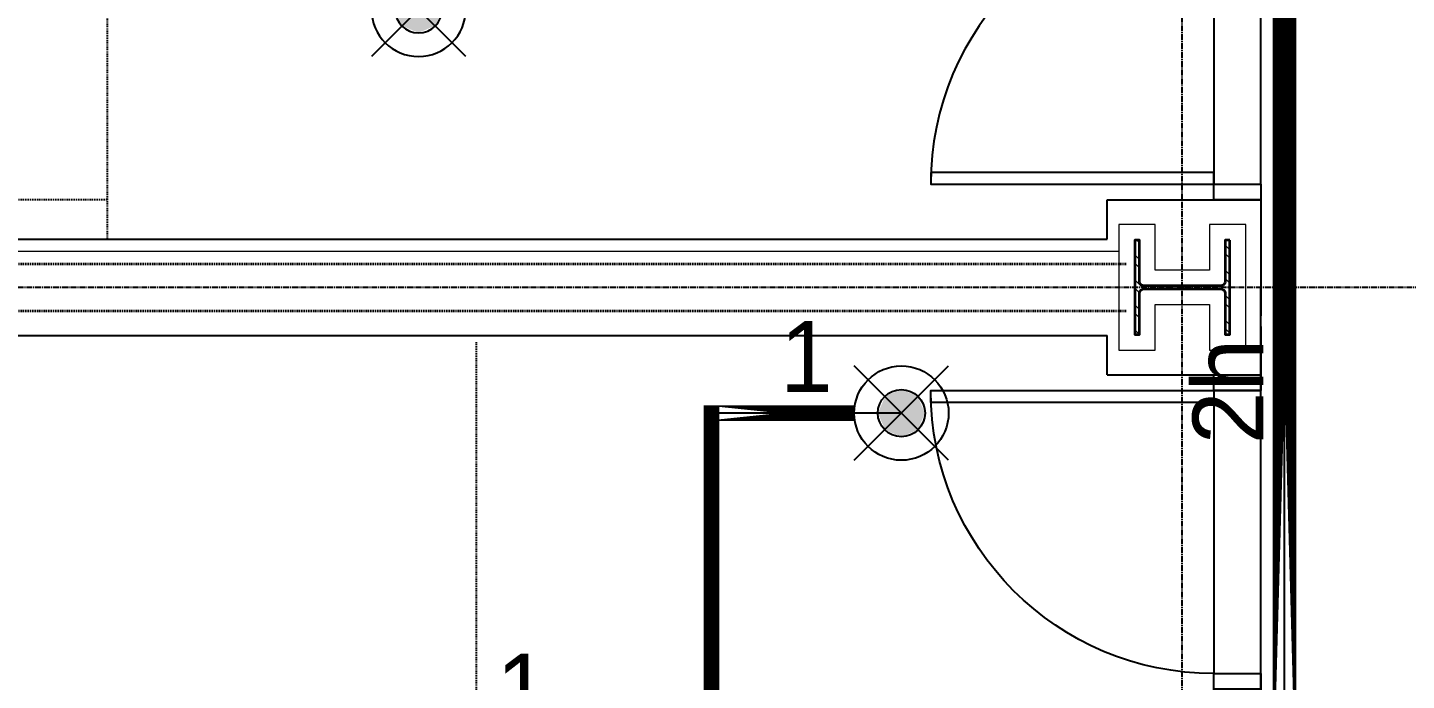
# Model space of a CAD drawing. Header units: inches. Extents: x -6955 to 13123, y -1334 to 3701.
# Drawn here: x 4888.5 to 5063.8, y 2369.6 to 2452.6 of the extents above; entities that cross this region are included whole.
import ezdxf
from ezdxf.enums import TextEntityAlignment as Align

# ---------------------------------------------------------------- set-up
doc = ezdxf.new("R2010")
doc.units = ezdxf.units.IN
doc.header["$MEASUREMENT"] = 0
doc.linetypes.add('CENTER2', pattern=[1.125, 0.75, -0.125, 0.125, -0.125])
doc.linetypes.add('HIDDEN2', pattern=[0.1875, 0.125, -0.0625])
for name, color, linetype, lineweight in [('A-Detl-Hatch', 1, 'Continuous', 18), ('A-Detl-Wide', 2, 'Continuous', 35), ('S-Detl-Hatch', 1, 'Continuous', 18), ('S-Detl-Wide', 3, 'Continuous', 35)]:
    doc.layers.add(name, color=color, linetype=linetype, lineweight=lineweight)
for name, color, linetype in [('A-Door', 7, 'Continuous'), ('A-Door-Head', 8, 'Continuous'), ('A-Flor-Soffit', 6, 'HIDDEN2'), ('A-Grid(SmallScale)', 11, 'CENTER2'), ('A-Wall-Full', 7, 'Continuous'), ('headdn', 7, 'Continuous'), ('PIPEBL', 4, 'Continuous'), ('pipemn', 6, 'Continuous'), ('PIPESPC', 7, 'Continuous'), ('TIDYPIPE', 7, 'Continuous')]:
    doc.layers.add(name, color=color, linetype=linetype)
doc.layers.add('G-Anno-Nplt', color=140, linetype='Continuous', lineweight=18, plot=False)
doc.styles.add('PIPE', font='PIPE.SHX')

# ---------------------------------------------------------------- blocks, each defined once
blk = doc.blocks.new('*U19')
at = {"layer": 'A-Detl-Hatch'}
h = blk.add_hatch(dxfattribs=at)
h.set_pattern_fill('ANSI32', color=256, scale=6, style=0)
h.set_pattern_definition([(45, (0, -6.06), (-1.591, 1.591), []), (45, (1.0607, -6.06), (-1.591, 1.591), [])])
edge = h.paths.add_edge_path()
edge.add_line((6, -12.12), (6, -11.515))
edge.add_line((6, -11.515), (0.795, -11.515))
edge.add_arc((0.795, -10.915), 0.6, 180, 270, ccw=False)
edge.add_line((0.195, -10.915), (0.195, -1.205))
edge.add_arc((0.795, -1.205), 0.6, 90, 180, ccw=False)
edge.add_line((0.795, -0.605), (6, -0.605))
edge.add_line((6, -0.605), (6, 0))
edge.add_line((6, 0), (-6, 0))
edge.add_line((-6, 0), (-6, -0.605))
edge.add_line((-6, -0.605), (-0.795, -0.605))
edge.add_arc((-0.795, -1.205), 0.6, 0, 90, ccw=False)
edge.add_line((-0.195, -1.205), (-0.195, -10.915))
edge.add_arc((-0.795, -10.915), 0.6, 270, 360, ccw=False)
edge.add_line((-0.795, -11.515), (-6, -11.515))
edge.add_line((-6, -11.515), (-6, -12.12))
edge.add_line((-6, -12.12), (6, -12.12))
at = {"color": 0, "linetype": 'ByBlock'}
blk.add_lwpolyline([(6, -12.12), (6, -11.515), (0.795, -11.515, -0.4142136), (0.195, -10.915), (0.195, -1.205, -0.4142136), (0.795, -0.605), (6, -0.605), (6, 0), (-6, 0), (-6, -0.605), (-0.795, -0.605, -0.4142136), (-0.195, -1.205), (-0.195, -10.915, -0.4142136), (-0.795, -11.515), (-6, -11.515), (-6, -12.12)], format="xyb", close=True, dxfattribs=at)
blk = doc.blocks.new('W12X65')
at = {"layer": 'S-Detl-Hatch'}
blk.add_lwpolyline([(13860.59, -7310.28), (13860.59, -7305.67), (13854.79, -7305.67), (13854.79, -7298.76), (13860.59, -7298.76), (13860.59, -7294.16), (13844.59, -7294.16), (13844.59, -7298.76), (13850.4, -7298.76), (13850.4, -7305.67), (13844.59, -7305.67), (13844.59, -7310.28)], close=True, dxfattribs=at)
at = {"layer": 'A-Detl-Wide'}
blk.add_blockref('*U19', (13852.59, -7296.16), dxfattribs=at)
blk = doc.blocks.new('36in door')
blk.add_lwpolyline([(-1.5, -36), (0, -36), (0, 0), (-1.5, 0)], close=True)
blk.add_arc((0, 0), 36, 180, 270)
blk = doc.blocks.new('King Suite 7')
at = {"layer": 'A-Door'}
for points in [[(275.99, 275.87), (275.99, 273.87), (269.99, 273.87), (269.99, 275.87)], [(275.99, 237.87), (275.99, 235.87), (269.99, 235.87), (269.99, 237.87)]]:
    blk.add_lwpolyline(points, close=True, dxfattribs=at)
at = {"layer": 'A-Door-Head'}
blk.add_lwpolyline([(275.99, 237.87), (275.99, 273.87), (269.99, 273.87), (269.99, 237.87)], close=True, dxfattribs=at)
at = {"layer": 'A-Flor-Soffit'}
blk.add_line((176.24, 182.25), (176.24, 280.12), dxfattribs=at)
at = {"layer": 'A-Wall-Full'}
for p, q in [((275.99, 273.87), (275.99, 287)), ((28.61, 280.87), (256.43, 280.87)), ((256.43, 275.87), (256.43, 280.87)), ((275.99, 282.03), (275.99, 273.87)), ((256.43, 275.87), (269.99, 275.87)), ((269.99, 273.87), (269.99, 275.87)), ((269.99, 273.87), (275.99, 273.87)), ((269.99, 237.87), (275.99, 237.87)), ((269.99, 226.62), (269.99, 237.87)), ((275.99, 0), (275.99, 237.87)), ((275.99, 237.87), (275.99, 7.7))]:
    blk.add_line(p, q, dxfattribs=at)
at = {"layer": 'G-Anno-Nplt'}
blk.add_line((8.05, 291.62), (257.93, 291.62), dxfattribs=at)
at = {"layer": 'A-Door', "extrusion": (0, 0, -1), "zscale": -1, "rotation": 90}
blk.add_blockref('36in door', (-269.99, 273.87), dxfattribs=at)
blk = doc.blocks.new('King Studio 2 -01')
at = {"layer": 'A-Door'}
blk.add_lwpolyline([(213.33, 6), (211.33, 6), (211.33, 0), (213.33, 0)], close=True, dxfattribs=at)
at = {"layer": 'A-Door-Head'}
blk.add_lwpolyline([(175.33, 6), (211.33, 6), (211.33, 0), (175.33, 0)], close=True, dxfattribs=at)
at = {"layer": 'A-Flor-Soffit'}
for p, q in [((213.33, 146.74), (213.33, 247.38)), ((105.93, 146.74), (218.33, 146.74))]:
    blk.add_line(p, q, dxfattribs=at)
at = {"layer": 'A-Wall-Full'}
for p, q in [((218.33, 247.38), (218.33, 19.56)), ((213.33, 19.56), (213.33, 0)), ((218.33, 19.56), (213.33, 19.56)), ((213.33, 0), (228.08, 0))]:
    blk.add_line(p, q, dxfattribs=at)
at = {"layer": 'A-Door', "xscale": -1, "rotation": 180}
blk.add_blockref('36in door', (211.33, 6), dxfattribs=at)
blk = doc.blocks.new('dpend2')
for p, q in [((-6, -6), (6, 6)), ((6, -6), (-6, 6))]:
    blk.add_line(p, q)
for radius in [6, 3]:
    blk.add_circle((0, 0), radius)
for points in [[(0, 0), (-3, 0), (-2.08, 2.07)], [(0, 0), (0, 3), (-2.12, 2.14)], [(0, 0), (0, 3), (2.12, 2.14)], [(0, 0), (3, 0), (2.08, 2.07)], [(0, 0), (-3, 0), (-2.08, -2.07)], [(0, 0), (0, -3), (-2.12, -2.14)], [(0, 0), (3, 0), (2.08, -2.07)], [(0, 0), (0, -3), (2.12, -2.14)]]:
    blk.add_solid(points)
blk = doc.blocks.new('PIPESPC')
at = {"layer": 'PIPESPC', "style": 'PIPE', "width": 0.9}
blk.add_attdef('SIZE', text='', height=9, dxfattribs=at).set_placement((0, 4.02), align=Align.CENTER)
at = {"layer": 'PIPESPC', "style": 'PIPE', "flags": 1}
blk.add_attdef('SCHED', (25.3, 3.89), '', height=9, dxfattribs=at)

msp = doc.modelspace()

# ---------------------------------------------------------------- linework, layer by layer
at = {"layer": 'A-Grid(SmallScale)'}
for p, q in [((5035.3361, 1223.6428), (5035.3361, 3132.3201)), ((4537.3342, 2419.5773), (8345.3342, 2419.5773))]:
    msp.add_line(p, q, dxfattribs=at)
at = {"layer": 'PIPEBL'}
for p, q in [((4999.6118, 2403.5773), (4975.4605, 2403.5773)), ((4975.4605, 2403.5773), (4975.4605, 2326.5773))]:
    msp.add_line(p, q, dxfattribs=at)
at = {"layer": 'pipemn'}
msp.add_line((5048.337, 2352.3201), (5048.337, 2460.3201), dxfattribs=at)
at = {"layer": 'S-Detl-Wide', "linetype": 'HIDDEN2'}
for p, q in [((4775.3942, 2422.5773), (5028.2761, 2422.5773)), ((4775.3942, 2416.5773), (5028.2761, 2416.5773))]:
    msp.add_line(p, q, dxfattribs=at)
at = {"layer": 'TIDYPIPE', "color": 7}
for points, const_width in [([(5048.337, 2352.3201), (5048.337, 2460.3201)], 3), ([(4974.4605, 2403.5773), (4993.6118, 2403.5773)], 2), ([(4975.4605, 2326.5773), (4975.4605, 2404.5773)], 2)]:
    msp.add_lwpolyline(points, close=True, dxfattribs=dict(at, const_width=const_width))

# ---------------------------------------------------------------- block references
at = {"xscale": -1, "rotation": 90}
msp.add_blockref('King Studio 2 -01', (5045.3342, 2644.0322), dxfattribs=at)
at = {"rotation": 90}
msp.add_blockref('W12X65', (-2266.8817, -11433.0174), dxfattribs=at)
msp.add_blockref('King Suite 7', (4769.3459, 2132.5773))
at = {"layer": 'headdn', "extrusion": (0, 0, -1), "zscale": -1, "rotation": 270}
msp.add_blockref('dpend2', (-4938.2092, 2454.9322), dxfattribs=at)
at = {"layer": 'headdn'}
msp.add_blockref('dpend2', (4999.6118, 2403.5773), dxfattribs=at)
at = {"layer": 'PIPESPC'}
ref = msp.add_blockref('PIPESPC', (4987.5362, 2403.5773), dxfattribs=at)
ref.add_attrib('SIZE', '1', dxfattribs={"color": 0, "height": 9, "style": 'PIPE'}).set_placement((4987.5362, 2403.5773), align=Align.BOTTOM_CENTER)
ref = msp.add_blockref('PIPESPC', (5048.337, 2406.3201), dxfattribs=dict(at, rotation=90.00000000000091))
ref.add_attrib('SIZE', '2h', dxfattribs={"color": 0, "height": 9, "rotation": 90, "style": 'PIPE'}).set_placement((5048.337, 2406.3201), align=Align.BOTTOM_CENTER)
ref = msp.add_blockref('PIPESPC', (4951.4394, 2361.2869), dxfattribs=at)
ref.add_attrib('SIZE', '1', dxfattribs={"color": 0, "height": 9, "style": 'PIPE'}).set_placement((4951.4394, 2361.2869), align=Align.BOTTOM_CENTER)

doc.saveas('drawing.dxf')
